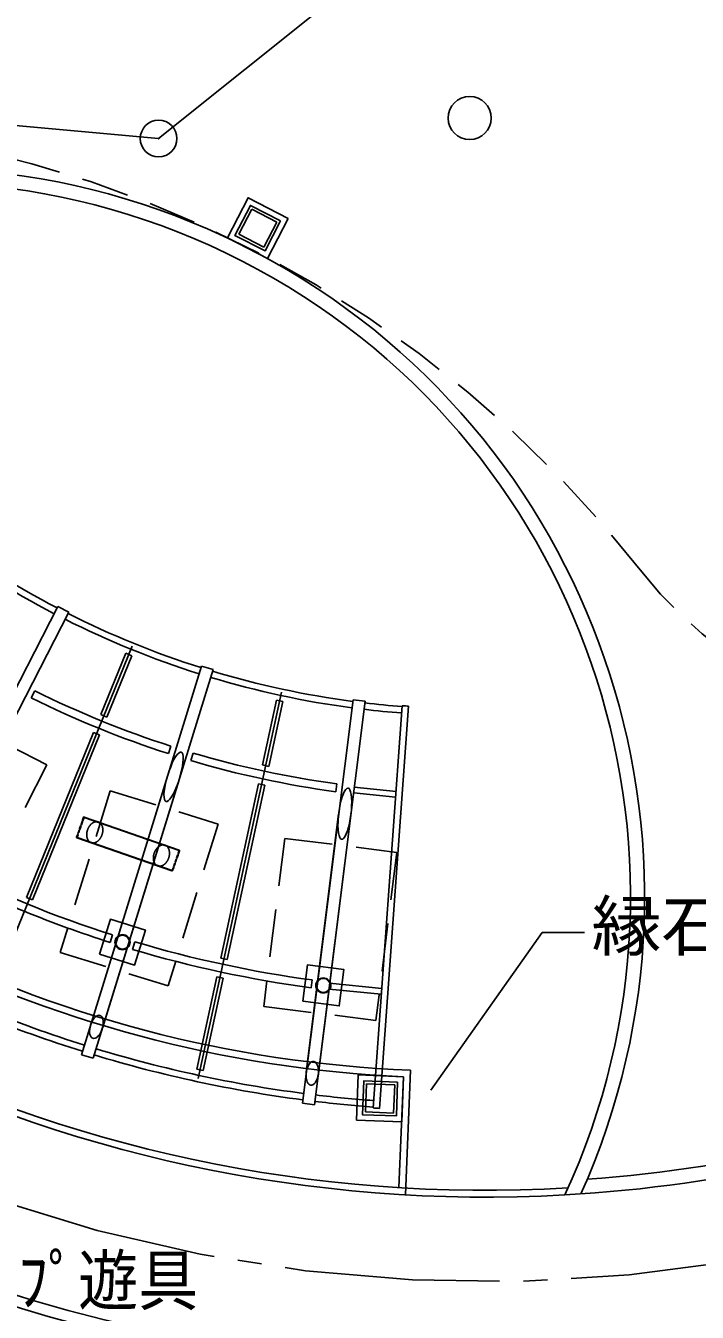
# Model space of a CAD drawing. Units: millimetres on the paper. Extents: x -120.2 to -23.9, y -30.5 to 36.3.
# Drawn here: x -88.74 to -83.97, y -7.64 to 1.51 of the extents above; entities that cross this region are included whole.
import ezdxf
from ezdxf.enums import TextEntityAlignment as Align

# ---------------------------------------------------------------- set-up
doc = ezdxf.new("R2010")
doc.units = ezdxf.units.MM
doc.header["$LTSCALE"] = 0.17
doc.linetypes.add('CHAIN2', pattern=[12, 9, -1, 1, -1])
doc.linetypes.add('DASHED2', pattern=[3, 2, -1])
for name, color, linetype in [('0-0_S-街区', 7, 'Continuous'), ('0-2_D-STR-1-計線1_計画', 7, 'Continuous'), ('0-3_D-STR-3-計線3_施設', 7, 'Continuous'), ('0-5_D-STR-BMK-CLINE', 7, 'CHAIN2'), ('0-6_D-STR-4-計線4_ﾌｧﾆﾁｬ_', 7, 'Continuous'), ('0-8_D-STR-DIM-5コンタ', 7, 'DASHED2'), ('0-A_D-STR-5-1排水', 7, 'Continuous'), ('1-8_D-STR-HTXT-施設', 4, 'Continuous'), ('1-A_GroupNo11-LayerNo1', 7, 'Continuous'), ('1-B_D-STR-DIM-3座標', 7, 'Continuous')]:
    doc.layers.add(name, color=color, linetype=linetype)
doc.styles.add('ＭＳ ゴシック', font='')
doc.styles.get('ＭＳ ゴシック').set_extended_font_data('MS Gothic')

msp = doc.modelspace()

# ---------------------------------------------------------------- linework, layer by layer
at = {"layer": '0-0_S-街区'}
msp.add_lwpolyline([(-99.3468, 17.0033), (-99.1114, 12.9521), (-99.6575, 6.9572), (-100.712, 2.016), (-100.7238, 1.887), (-87.7999, 0.7097), (-68.874, 15.8454), (-68.8797, 28.5266)], dxfattribs=at)
for radius in [0.1304, 0.00261]:
    msp.add_circle((-87.7999, 0.7097), radius, dxfattribs=at)
at = {"layer": '0-2_D-STR-1-計線1_計画'}
msp.add_line((-86.0096, -5.9146), (-86.0452, -6.8004), dxfattribs=at)
for centre, radius, start, end in [((-85.4732, 3.2162), 11.2368, 141.35935, 311.5962), ((-89.5233, -4.6783), 5.177, 335.87786, 148.55183), ((-85.6565, 2.8586), 8.7803, 217.99469, 267.69556), ((-85.4732, 3.2162), 12.4408, 216.03576, 272.31074)]:
    msp.add_arc(centre, radius, start, end, dxfattribs=at)
at = {"layer": '0-3_D-STR-3-計線3_施設'}
msp.add_line((-86.0596, -5.9606), (-86.0914, -6.7494), dxfattribs=at)
for centre, radius, start, end in [((-89.5233, -4.6783), 5.0766, 335.28289, 150.39867), ((-85.6564, 2.859), 8.8289, 218.30907, 267.38235), ((-85.4732, 3.2162), 11.3171, 216.44212, 281.59191), ((-85.4732, 3.2162), 12.3605, 216.40782, 272.40989)]:
    msp.add_arc(centre, radius, start, end, dxfattribs=at)
at = {"layer": '0-5_D-STR-BMK-CLINE'}
msp.add_arc((-85.4732, 3.2162), 10.6349, 141.35935, 336.32793, dxfattribs=at)
at = {"layer": '0-6_D-STR-4-計線4_ﾌｧﾆﾁｬ_'}
for p, q in [((-88.5153, -2.6174), (-89.835, -5.1908)), ((-88.5153, -2.6174), (-88.4381, -2.657)), ((-88.4381, -2.657), (-89.7578, -5.2304)), ((-87.9878, -2.9001), (-89.047, -5.502)), ((-88.0329, -2.9499), (-88.2103, -3.3859)), ((-87.9904, -2.9672), (-88.1678, -3.4032)), ((-88.0329, -2.9499), (-87.9904, -2.9672)), ((-87.4958, -3.0406), (-88.3486, -5.8041)), ((-87.4129, -3.0662), (-88.2656, -5.8297)), ((-87.4958, -3.0406), (-87.4129, -3.0662)), ((-88.7056, -3.2667), (-88.6806, -3.2165)), ((-86.9273, -3.2274), (-87.5185, -5.9737)), ((-86.963, -3.2843), (-87.062, -3.7444)), ((-86.963, -3.2843), (-86.9181, -3.2939)), ((-86.4183, -3.2803), (-86.7783, -6.1499)), ((-86.3322, -3.2911), (-86.6922, -6.1607)), ((-86.4183, -3.2803), (-86.3322, -3.2911)), ((-86.9181, -3.2939), (-87.0172, -3.7541)), ((-86.0687, -3.3228), (-86.2761, -6.1824)), ((-86.0229, -3.3261), (-86.2304, -6.1857)), ((-88.2103, -3.3859), (-88.1678, -3.4032)), ((-88.2617, -3.5122), (-88.7399, -4.6868)), ((-88.2193, -3.5295), (-88.6974, -4.7041)), ((-88.2617, -3.5122), (-88.2193, -3.5295)), ((-87.7301, -3.6638), (-87.713, -3.6104)), ((-87.5705, -3.7131), (-87.5546, -3.6593)), ((-87.062, -3.7444), (-87.0172, -3.7541)), ((-87.7374, -3.8236), (-88.0978, -4.9915)), ((-87.6545, -3.8492), (-88.0149, -5.0171)), ((-87.0907, -3.8777), (-87.3577, -5.1176)), ((-87.0459, -3.8874), (-87.3128, -5.1272)), ((-87.0907, -3.8777), (-87.0459, -3.8874)), ((-86.5409, -3.9348), (-86.5332, -3.8792)), ((-86.4095, -3.9028), (-86.1124, -3.9318)), ((-86.4135, -3.9434), (-86.1163, -3.9723)), ((-88.3287, -4.1142), (-87.6534, -4.3496)), ((-86.5203, -4.0934), (-86.6724, -5.3061)), ((-86.4342, -4.1042), (-86.5863, -5.3169)), ((-88.3647, -4.2066), (-88.3718, -4.2271)), ((-88.3612, -4.2074), (-88.368, -4.227)), ((-88.3613, -4.1967), (-88.3544, -4.177)), ((-88.3578, -4.1979), (-88.351, -4.1782)), ((-88.3509, -4.1671), (-88.3438, -4.1466)), ((-88.3477, -4.1687), (-88.3408, -4.1491)), ((-88.3406, -4.1374), (-88.3333, -4.1164)), ((-88.3395, -4.1453), (-88.3392, -4.1444)), ((-88.3383, -4.1419), (-88.3377, -4.1402)), ((-88.3363, -4.1361), (-88.3296, -4.1169)), ((-88.3296, -4.1169), (-87.6543, -4.3523)), ((-88.375, -4.2362), (-88.3824, -4.2573)), ((-88.3802, -4.2619), (-87.7049, -4.4973)), ((-88.3725, -4.2399), (-88.3792, -4.2592)), ((-88.3792, -4.2592), (-87.7039, -4.4946)), ((-88.3705, -4.2341), (-88.3711, -4.2358)), ((-88.3693, -4.2307), (-88.3696, -4.2317)), ((-87.6724, -4.4041), (-87.6655, -4.3845)), ((-87.6688, -4.4049), (-87.6617, -4.3844)), ((-87.6642, -4.3807), (-87.6639, -4.3798)), ((-87.6631, -4.3774), (-87.6625, -4.3756)), ((-87.661, -4.3716), (-87.6543, -4.3523)), ((-87.6585, -4.3752), (-87.6512, -4.3542)), ((-87.6972, -4.4753), (-87.7039, -4.4946)), ((-87.6929, -4.4741), (-87.7003, -4.4951)), ((-87.6952, -4.4695), (-87.6958, -4.4713)), ((-87.694, -4.4662), (-87.6943, -4.4671)), ((-87.6859, -4.4428), (-87.6927, -4.4624)), ((-87.6826, -4.4444), (-87.6897, -4.4649)), ((-87.6826, -4.4333), (-87.6757, -4.4136)), ((-87.6792, -4.4345), (-87.6723, -4.4148)), ((-88.7399, -4.6868), (-88.6974, -4.7041)), ((-88.2825, -5.5897), (-88.0978, -4.9915)), ((-88.1995, -5.6153), (-88.0149, -5.0171)), ((-88.1443, -5.0061), (-88.1273, -4.9526)), ((-87.9847, -5.0553), (-87.9687, -5.0016)), ((-87.3577, -5.1176), (-87.3128, -5.1272)), ((-87.3864, -5.2509), (-87.5277, -5.9072)), ((-87.3415, -5.2605), (-87.4828, -5.9169)), ((-87.3864, -5.2509), (-87.3415, -5.2605)), ((-86.7157, -5.3285), (-86.7082, -5.2729)), ((-86.5843, -5.2965), (-86.214, -5.3327)), ((-86.7504, -5.9273), (-86.6724, -5.3061)), ((-86.6642, -5.9381), (-86.5863, -5.3169)), ((-86.5883, -5.3371), (-86.218, -5.3733)), ((-88.3486, -5.8041), (-88.2656, -5.8297)), ((-87.5277, -5.9072), (-87.4828, -5.9169)), ((-86.7783, -6.1499), (-86.6922, -6.1607))]:
    msp.add_line(p, q, dxfattribs=at)
at = {"layer": '0-6_D-STR-4-計線4_ﾌｧﾆﾁｬ_', "linetype": 'DASHED2'}
for p, q in [((-88.144, -3.9273), (-88.499, -5.0777)), ((-86.9027, -4.2661), (-87.0525, -5.4607)), ((-88.499, -5.0777), (-87.7321, -5.3144)), ((-87.0525, -5.4607), (-86.2562, -5.5606))]:
    msp.add_line(p, q, dxfattribs=at)
for points in [[(-89.3076, -3.3781), (-88.5934, -3.7443), (-89.1428, -4.8156)], [(-88.144, -3.9273), (-87.3771, -4.164), (-87.7321, -5.3144)], [(-86.9027, -4.2661), (-86.1063, -4.366), (-86.2562, -5.5606)]]:
    msp.add_lwpolyline(points, dxfattribs=at)
at = {"layer": '0-6_D-STR-4-計線4_ﾌｧﾆﾁｬ_'}
for points in [[(-87.7477, -4.004), (-87.7397, -4.0036), (-87.7302, -3.9978), (-87.7197, -3.9869), (-87.7084, -3.9712), (-87.6966, -3.9512), (-87.6847, -3.9274), (-87.6731, -3.9007), (-87.6621, -3.8717), (-87.6521, -3.8415), (-87.6433, -3.8108), (-87.6361, -3.7807), (-87.6306, -3.7521), (-87.627, -3.7258), (-87.6254, -3.7026), (-87.626, -3.6832), (-87.6285, -3.6683), (-87.6331, -3.6582), (-87.6395, -3.6533), (-87.6475, -3.6537), (-87.6569, -3.6595), (-87.6675, -3.6704), (-87.6788, -3.6861), (-87.6906, -3.7061), (-87.7025, -3.7299), (-87.7141, -3.7566), (-87.7251, -3.7856), (-87.7351, -3.8159), (-87.7439, -3.8465), (-87.7511, -3.8766), (-87.7566, -3.9053), (-87.7602, -3.9316), (-87.7617, -3.9548), (-87.7612, -3.9741), (-87.7586, -3.9891), (-87.7541, -3.9991)], [(-86.4991, -4.2728), (-86.4913, -4.271), (-86.483, -4.2637), (-86.4745, -4.2511), (-86.466, -4.2337), (-86.4579, -4.2119), (-86.4503, -4.1865), (-86.4436, -4.1581), (-86.4378, -4.1277), (-86.4331, -4.0961), (-86.4298, -4.0644), (-86.4279, -4.0335), (-86.4275, -4.0044), (-86.4285, -3.9778), (-86.431, -3.9547), (-86.4349, -3.9357), (-86.44, -3.9215), (-86.4463, -3.9124), (-86.4534, -3.9086), (-86.4612, -3.9105), (-86.4695, -3.9178), (-86.478, -3.9303), (-86.4865, -3.9478), (-86.4946, -3.9696), (-86.5022, -3.995), (-86.5089, -4.0234), (-86.5147, -4.0538), (-86.5194, -4.0853), (-86.5227, -4.117), (-86.5246, -4.1479), (-86.525, -4.1771), (-86.524, -4.2036), (-86.5215, -4.2268), (-86.5176, -4.2457), (-86.5125, -4.26), (-86.5062, -4.2691)], [(-88.2195, -5.0905), (-87.9702, -5.1674), (-87.8933, -4.9181), (-88.1425, -4.8412)], [(-86.775, -5.4247), (-86.5162, -5.4572), (-86.4837, -5.1983), (-86.7426, -5.1659)], [(-88.2673, -5.6877), (-88.2597, -5.6887), (-88.2515, -5.6872), (-88.2431, -5.6832), (-88.2347, -5.6769), (-88.2265, -5.6684), (-88.2187, -5.6581), (-88.2117, -5.6461), (-88.2056, -5.633), (-88.2006, -5.6191), (-88.1969, -5.6047), (-88.1945, -5.5904), (-88.1936, -5.5766), (-88.1942, -5.5637), (-88.1962, -5.5521), (-88.1996, -5.5421), (-88.2043, -5.5341), (-88.2102, -5.5283), (-88.217, -5.5248), (-88.2246, -5.5238), (-88.2327, -5.5254), (-88.2411, -5.5293), (-88.2496, -5.5356), (-88.2578, -5.5441), (-88.2655, -5.5545), (-88.2725, -5.5664), (-88.2787, -5.5795), (-88.2836, -5.5934), (-88.2874, -5.6078), (-88.2897, -5.6221), (-88.2906, -5.6359), (-88.2901, -5.6488), (-88.2881, -5.6604), (-88.2846, -5.6704), (-88.2799, -5.6784), (-88.2741, -5.6842)], [(-86.7184, -6.0211), (-86.7107, -6.0208), (-86.703, -6.0179), (-86.6954, -6.0125), (-86.6882, -6.0048), (-86.6816, -5.9951), (-86.6758, -5.9835), (-86.6709, -5.9706), (-86.6672, -5.9566), (-86.6647, -5.942), (-86.6635, -5.9272), (-86.6637, -5.9128), (-86.6652, -5.899), (-86.6679, -5.8864), (-86.672, -5.8753), (-86.677, -5.8661), (-86.6831, -5.859), (-86.6899, -5.8543), (-86.6972, -5.852), (-86.7048, -5.8524), (-86.7126, -5.8553), (-86.7202, -5.8607), (-86.7274, -5.8683), (-86.734, -5.8781), (-86.7398, -5.8896), (-86.7447, -5.9026), (-86.7484, -5.9166), (-86.7509, -5.9312), (-86.7521, -5.9459), (-86.7519, -5.9604), (-86.7504, -5.9742), (-86.7476, -5.9868), (-86.7436, -5.9979), (-86.7385, -6.0071), (-86.7325, -6.0142), (-86.7257, -6.0189)]]:
    msp.add_lwpolyline(points, close=True, dxfattribs=at)
for centre, radius in [((-88.0564, -5.0043), 0.0537), ((-88.0564, -5.0043), 0.0499), ((-86.6294, -5.3115), 0.0537), ((-86.6294, -5.3115), 0.0499)]:
    msp.add_circle(centre, radius, dxfattribs=at)
for centre, radius, start, end in [((-85.5871, 2.9974), 6.3445, 233.24223, 242.45831), ((-85.5871, 2.9974), 6.3904, 233.23942, 242.46112), ((-85.5871, 2.9974), 6.3904, 243.23942, 252.46112), ((-85.5871, 2.9974), 6.3445, 243.24223, 252.45831), ((-85.5871, 2.9974), 6.3445, 253.24223, 262.45831), ((-85.5871, 2.9974), 6.3904, 253.23942, 262.46112), ((-85.5871, 2.9974), 6.9975, 243.53427, 252.16627), ((-85.5871, 2.9974), 6.9414, 243.53427, 252.16627), ((-85.5871, 2.9974), 6.3904, 263.23942, 265.64463), ((-85.5871, 2.9974), 6.3445, 263.24223, 265.64315), ((-85.5871, 2.9974), 6.3385, 265.64295, 266.05759), ((-85.5871, 2.9974), 6.9975, 253.53427, 262.16627), ((-85.5871, 2.9974), 6.9414, 253.53427, 262.16627), ((-88.3299, -4.1176), 0.00361, 138.27876, 160.77876), ((-88.3299, -4.1176), 0.00361, 115.77876, 138.27876), ((-88.3299, -4.1176), 0.00361, 93.27876, 115.77876), ((-88.3299, -4.1176), 0.00361, 70.77876, 93.27876), ((-88.3613, -4.2078), 0.00361, 138.27876, 160.77876), ((-88.3613, -4.2078), 0.00361, 115.77876, 138.27876), ((-88.3613, -4.2078), 0.00361, 93.27876, 115.77876), ((-88.3613, -4.2078), 0.00361, 70.77876, 93.27876), ((-88.3578, -4.1979), 0.00361, 160.77876, 183.27876), ((-88.3578, -4.1979), 0.00361, 183.27876, 205.77876), ((-88.3578, -4.1979), 0.00361, 205.77876, 228.27876), ((-88.3578, -4.1979), 0.00361, 228.27876, 250.77876), ((-88.351, -4.1782), 0.00361, 138.27876, 160.77876), ((-88.351, -4.1782), 0.00361, 115.77876, 138.27876), ((-88.351, -4.1782), 0.00361, 93.27876, 115.77876), ((-88.351, -4.1782), 0.00361, 70.77876, 93.27876), ((-88.3475, -4.1683), 0.00361, 160.77876, 183.27876), ((-88.3475, -4.1683), 0.00361, 183.27876, 205.77876), ((-88.3475, -4.1683), 0.00361, 205.77876, 228.27876), ((-88.3475, -4.1683), 0.00361, 228.27876, 250.77876), ((-88.3404, -4.1478), 0.00361, 138.27876, 160.77876), ((-88.3404, -4.1478), 0.00361, 115.77876, 138.27876), ((-88.3404, -4.1478), 0.00361, 93.27876, 115.77876), ((-88.3372, -4.1386), 0.00361, 160.77876, 183.27876), ((-88.3372, -4.1386), 0.00361, 183.27876, 205.77876), ((-88.3404, -4.1478), 0.00361, 70.77876, 93.27876), ((-88.3372, -4.1386), 0.00361, 205.77876, 228.27876), ((-88.3372, -4.1386), 0.00361, 228.27876, 250.77876), ((-88.379, -4.2584), 0.00361, 160.77876, 183.27876), ((-88.379, -4.2584), 0.00361, 183.27876, 205.77876), ((-88.379, -4.2584), 0.00361, 205.77876, 228.27876), ((-88.379, -4.2584), 0.00361, 228.27876, 250.77876), ((-88.3716, -4.2374), 0.00361, 138.27876, 160.77876), ((-88.3716, -4.2374), 0.00361, 115.77876, 138.27876), ((-88.3716, -4.2374), 0.00361, 93.27876, 115.77876), ((-88.3684, -4.2283), 0.00361, 160.77876, 183.27876), ((-88.3684, -4.2283), 0.00361, 183.27876, 205.77876), ((-88.3716, -4.2374), 0.00361, 70.77876, 93.27876), ((-88.3684, -4.2283), 0.00361, 205.77876, 228.27876), ((-88.3684, -4.2283), 0.00361, 228.27876, 250.77876), ((-87.6651, -4.3832), 0.00361, 48.27876, 70.77876), ((-87.6619, -4.374), 0.00361, 250.77876, 273.27876), ((-87.6651, -4.3832), 0.00361, 25.77876, 48.27876), ((-87.6651, -4.3832), 0.00361, 3.27876, 25.77876), ((-87.6619, -4.374), 0.00361, 273.27876, 295.77876), ((-87.6651, -4.3832), 0.00361, 340.77876, 3.27876), ((-87.6619, -4.374), 0.00361, 295.77876, 318.27876), ((-87.6619, -4.374), 0.00361, 318.27876, 340.77876), ((-87.6546, -4.353), 0.00361, 48.27876, 70.77876), ((-87.6546, -4.353), 0.00361, 25.77876, 48.27876), ((-87.6546, -4.353), 0.00361, 3.27876, 25.77876), ((-87.6546, -4.353), 0.00361, 340.77876, 3.27876), ((-85.5871, 2.9974), 8.346, 243.41992, 252.28062), ((-87.6964, -4.4729), 0.00361, 48.27876, 70.77876), ((-87.6932, -4.4637), 0.00361, 250.77876, 273.27876), ((-87.6964, -4.4729), 0.00361, 25.77876, 48.27876), ((-87.6964, -4.4729), 0.00361, 3.27876, 25.77876), ((-87.6932, -4.4637), 0.00361, 273.27876, 295.77876), ((-87.6964, -4.4729), 0.00361, 340.77876, 3.27876), ((-87.6932, -4.4637), 0.00361, 295.77876, 318.27876), ((-87.6932, -4.4637), 0.00361, 318.27876, 340.77876), ((-87.686, -4.4432), 0.00361, 48.27876, 70.77876), ((-87.6826, -4.4333), 0.00361, 250.77876, 273.27876), ((-87.686, -4.4432), 0.00361, 25.77876, 48.27876), ((-87.686, -4.4432), 0.00361, 3.27876, 25.77876), ((-87.686, -4.4432), 0.00361, 340.77876, 3.27876), ((-87.6826, -4.4333), 0.00361, 273.27876, 295.77876), ((-87.6826, -4.4333), 0.00361, 295.77876, 318.27876), ((-87.6826, -4.4333), 0.00361, 318.27876, 340.77876), ((-87.6757, -4.4136), 0.00361, 48.27876, 70.77876), ((-87.6722, -4.4037), 0.00361, 250.77876, 273.27876), ((-87.6757, -4.4136), 0.00361, 25.77876, 48.27876), ((-87.6757, -4.4136), 0.00361, 3.27876, 25.77876), ((-87.6757, -4.4136), 0.00361, 340.77876, 3.27876), ((-87.6722, -4.4037), 0.00361, 273.27876, 295.77876), ((-87.6722, -4.4037), 0.00361, 295.77876, 318.27876), ((-87.6722, -4.4037), 0.00361, 318.27876, 340.77876), ((-85.5871, 2.9974), 8.4021, 243.41992, 252.28062), ((-87.7037, -4.4939), 0.00361, 250.77876, 273.27876), ((-87.7037, -4.4939), 0.00361, 273.27876, 295.77876), ((-87.7037, -4.4939), 0.00361, 295.77876, 318.27876), ((-87.7037, -4.4939), 0.00361, 318.27876, 340.77876), ((-85.5871, 2.9974), 8.346, 253.41992, 262.28062), ((-85.5871, 2.9974), 8.4021, 253.41992, 262.28062), ((-85.5871, 2.9974), 9.1996, 243.12058, 252.57996), ((-85.5871, 2.9974), 9.1537, 243.12194, 252.5786), ((-85.5871, 2.9974), 9.1537, 253.12194, 262.5786), ((-85.5871, 2.9974), 9.1996, 253.12058, 262.57996), ((-85.5871, 2.9974), 9.1537, 263.12194, 265.70671), ((-85.5871, 2.9974), 9.1996, 263.12058, 265.70743), ((-85.5871, 2.9974), 9.2056, 265.70752, 265.99302)]:
    msp.add_arc(centre, radius, start, end, dxfattribs=at)
at = {"layer": '0-6_D-STR-4-計線4_ﾌｧﾆﾁｬ_', "linetype": 'DASHED2'}
for centre, radius, start, end in [((-88.1984, -4.2424), 0.1127, 160.77876, 176.77971), ((-88.1984, -4.2424), 0.1127, 144.77782, 160.77876), ((-88.2228, -4.2252), 0.0827, 126.08361, 144.77782), ((-88.2359, -4.2073), 0.0606, 101.6712, 126.08361), ((-88.2404, -4.1853), 0.0382, 70.77876, 101.6712), ((-88.2404, -4.1853), 0.0382, 39.88632, 70.77876), ((-88.2576, -4.1997), 0.0606, 15.47392, 39.88632), ((-88.2789, -4.2056), 0.0827, 356.77971, 15.47392), ((-88.2283, -4.2407), 0.0827, 176.77971, 195.47392), ((-88.2496, -4.2466), 0.0606, 195.47392, 219.88632), ((-88.2668, -4.261), 0.0382, 219.88632, 250.77876), ((-88.2668, -4.261), 0.0382, 250.77876, 281.6712), ((-88.2713, -4.2391), 0.0606, 281.6712, 306.08361), ((-88.2844, -4.2212), 0.0827, 306.08361, 324.77782), ((-88.3088, -4.2039), 0.1127, 324.77782, 340.77876), ((-88.3088, -4.2039), 0.1127, 340.77876, 356.77971), ((-87.7247, -4.4076), 0.1127, 160.77876, 176.77971), ((-87.7247, -4.4076), 0.1127, 144.77782, 160.77876), ((-87.7492, -4.3903), 0.0827, 126.08361, 144.77782), ((-87.7622, -4.3724), 0.0606, 101.6712, 126.08361), ((-87.7667, -4.3505), 0.0382, 70.77876, 101.6712), ((-87.7667, -4.3505), 0.0382, 39.88632, 70.77876), ((-87.7839, -4.3648), 0.0606, 15.47392, 39.88632), ((-87.8351, -4.3691), 0.1127, 340.77876, 356.77971), ((-87.8053, -4.3707), 0.0827, 356.77971, 15.47392), ((-87.7546, -4.4059), 0.0827, 176.77971, 195.47392), ((-87.7759, -4.4118), 0.0606, 195.47392, 219.88632), ((-87.7931, -4.4262), 0.0382, 219.88632, 250.77876), ((-87.7931, -4.4262), 0.0382, 250.77876, 281.6712), ((-87.7977, -4.4042), 0.0606, 281.6712, 306.08361), ((-87.8107, -4.3863), 0.0827, 306.08361, 324.77782), ((-87.8351, -4.3691), 0.1127, 324.77782, 340.77876)]:
    msp.add_arc(centre, radius, start, end, dxfattribs=at)
at = {"layer": '0-8_D-STR-DIM-5コンタ'}
for centre, radius, start, end in [((-90.9213, -7.4734), 8.3065, 37.89056, 86.78077), ((-81.8955, -0.3948), 3.1642, 218.6694, 336.29793)]:
    msp.add_arc(centre, radius, start, end, dxfattribs=at)
at = {"layer": '0-A_D-STR-5-1排水'}
for points in [[(-86.8789, 0.1419), (-87.0255, -0.1437), (-87.3111, 0.0028), (-87.1646, 0.2885)], [(-86.9329, 0.1245), (-87.0428, -0.0897), (-87.2571, 0.0202), (-87.1472, 0.2344)], [(-86.0596, -5.9606), (-86.0717, -6.2814), (-86.3926, -6.2694), (-86.3805, -5.9485)], [(-86.1012, -5.9992), (-86.1103, -6.2398), (-86.3509, -6.2308), (-86.3419, -5.9901)]]:
    msp.add_lwpolyline(points, close=True, dxfattribs=at)
at = {"layer": '0-A_D-STR-5-1排水', "linetype": 'DASHED2'}
for points in [[(-86.9599, 0.1158), (-87.0515, -0.0627), (-87.2301, 0.0289), (-87.1385, 0.2074)], [(-86.1221, -6.0185), (-86.1296, -6.219), (-86.3301, -6.2115), (-86.3226, -6.0109)]]:
    msp.add_lwpolyline(points, close=True, dxfattribs=at)
at = {"layer": '0-A_D-STR-5-1排水'}
msp.add_circle((-85.5888, 0.8554), 0.1533, dxfattribs=at)
at = {"layer": '1-8_D-STR-HTXT-施設', "color": 7}
msp.add_lwpolyline([(-85.8659, -6.0561), (-85.073, -4.9345), (-84.772, -4.9345)], dxfattribs=at)
at = {"layer": '1-A_GroupNo11-LayerNo1', "color": 4}
msp.add_arc((-85.4732, 3.2162), 10.0329, 212.47355, 273.20802, dxfattribs=at)
at = {"layer": '1-A_GroupNo11-LayerNo1'}
for radius, start, end in [(9.9326, 274.15643, 293.24493), (10.0329, 273.20802, 292.75115)]:
    msp.add_arc((-85.4732, 3.2162), radius, start, end, dxfattribs=at)
at = {"layer": '1-B_D-STR-DIM-3座標'}
msp.add_arc((-85.4732, 3.2162), 9.9847, 212.32887, 273.35269, dxfattribs=at)

# ---------------------------------------------------------------- texts
at = {"layer": '1-8_D-STR-HTXT-施設', "style": 'ＭＳ ゴシック'}
for s, height, width, p in [('縁石5号', 0.3473, 1.05, (-84.7233, -5.1667)), ('ｽﾃｯﾌﾟ遊具', 0.3475, 0.9, (-89.4383, -7.6871))]:
    msp.add_text(s, height=height, dxfattribs=dict(at, width=width)).set_placement(p, align=Align.BOTTOM_LEFT)

doc.saveas('drawing.dxf')
